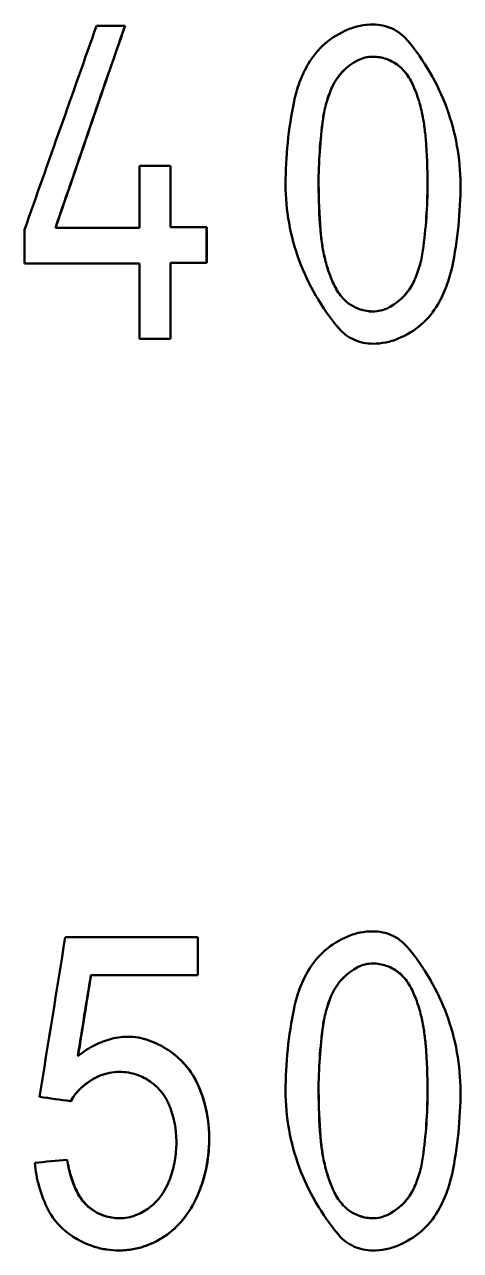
# Model space of a CAD drawing. Header units: millimetres. Extents: x -2015 to 3360, y -4745 to 2376.
# Drawn here: x 921.96 to 926.76, y 1757.69 to 1771.18 of the extents above; entities that cross this region are included whole.
import ezdxf

# ---------------------------------------------------------------- set-up
doc = ezdxf.new("R2010")
doc.units = ezdxf.units.MM
doc.header["$LTSCALE"] = 8
doc.layers.add('Visible (ISO)', color=7, linetype='Continuous', lineweight=50)

msp = doc.modelspace()

# ---------------------------------------------------------------- linework, layer by layer
at = {"layer": 'Visible (ISO)'}
for p, q in [((923.067, 1771.164), (922.755, 1771.164)), ((923.068, 1771.164), (923.067, 1771.164)), ((925.795, 1771.178), (925.795, 1771.178)), ((923.567, 1769.622), (923.228, 1769.622)), ((923.228, 1768.94), (923.228, 1769.622)), ((923.568, 1769.622), (923.567, 1769.622)), ((923.567, 1769.622), (923.567, 1768.947)), ((923.568, 1769.622), (923.568, 1768.947)), ((921.962, 1768.548), (921.962, 1768.918)), ((923.228, 1768.94), (922.302, 1768.94)), ((923.965, 1768.947), (923.567, 1768.947)), ((923.966, 1768.947), (923.965, 1768.947)), ((923.965, 1768.947), (923.965, 1768.555)), ((923.966, 1768.947), (923.966, 1768.555)), ((921.962, 1768.548), (923.228, 1768.548)), ((923.228, 1767.72), (923.228, 1768.548)), ((923.567, 1768.555), (923.965, 1768.555)), ((923.567, 1768.555), (923.567, 1767.72)), ((923.568, 1768.555), (923.568, 1767.72)), ((923.966, 1768.555), (923.965, 1768.555)), ((923.228, 1767.72), (923.567, 1767.72)), ((923.568, 1767.72), (923.567, 1767.72)), ((925.795, 1761.199), (925.795, 1761.199)), ((923.868, 1761.135), (922.411, 1761.135)), ((923.868, 1761.135), (923.868, 1760.716)), ((923.869, 1761.135), (923.868, 1761.135)), ((923.869, 1761.135), (923.869, 1760.716)), ((922.692, 1760.716), (923.868, 1760.716)), ((923.869, 1760.716), (923.868, 1760.716)), ((923.096, 1760.039), (923.095, 1760.039)), ((922.47, 1759.33), (922.469, 1759.33)), ((922.433, 1758.686), (922.431, 1758.686)), ((923.004, 1757.687), (923.002, 1757.687))]:
    msp.add_line(p, q, dxfattribs=at)
for centre, major_axis, ratio, start_param, end_param in [((919.912, 1769.418), (0.006, 6.485), 0.999795, 4.713418, 4.790933), ((919.908, 1769.418), (0.006, 6.488), 0.999795, 4.713418, 4.790893), ((931.405, 1769.419), (-0.003, -6.213), 0.999215, 4.712978, 4.793217), ((931.409, 1769.419), (-0.003, -6.216), 0.999215, 4.712978, 4.793175), ((925.778, 1768.306), (-0.354, 0.04), 0.799462, 1.307883, 1.709568), ((925.778, 1768.306), (-0.354, 0.04), 0.800062, 1.308109, 1.709422), ((1064.669, 1760.256), (122.083, 732.151), 0.189328, 1.601156, 1.603555), ((1051.836, 1760.271), (-121.801, -733.724), 0.171456, 4.740237, 4.74145), ((1051.901, 1760.271), (-121.799, -734.092), 0.171458, 4.740223, 4.741433), ((919.912, 1759.44), (0.006, 6.485), 0.999795, 4.713418, 4.790933), ((919.908, 1759.44), (0.006, 6.488), 0.999795, 4.713418, 4.790893), ((931.405, 1759.441), (-0.003, -6.213), 0.999215, 4.712978, 4.793217), ((931.409, 1759.441), (-0.003, -6.216), 0.999215, 4.712978, 4.793175), ((926.053, 1759.354), (-19.547, 2.622), 0.025772, 1.372128, 1.389854), ((926.015, 1758.669), (19.444, 1.746), 0.017562, 1.754578, 1.773255), ((922.989, 1758.388), (-0.423, 0.046), 0.810114, 1.308881, 1.70139), ((922.989, 1758.388), (-0.423, 0.046), 0.810114, 1.703178, 1.705013), ((925.778, 1758.328), (-0.354, 0.04), 0.799462, 1.307883, 1.709568), ((925.778, 1758.328), (-0.354, 0.04), 0.800062, 1.308109, 1.709422)]:
    msp.add_ellipse(centre, major_axis=major_axis, ratio=ratio, start_param=start_param, end_param=end_param, dxfattribs=at)
for points in [[(921.962, 1768.918), (922.226, 1769.667), (922.49, 1770.415), (922.755, 1771.164)], [(925.631, 1770.785), (925.504, 1770.72), (925.402, 1770.614), (925.346, 1770.49)], [(925.632, 1770.785), (925.504, 1770.72), (925.402, 1770.614), (925.346, 1770.49)], [(926.128, 1770.677), (926.088, 1770.721), (926.039, 1770.756), (925.984, 1770.781)], [(925.984, 1768.071), (926.099, 1768.136), (926.191, 1768.234), (926.243, 1768.347)], [(925.465, 1768.165), (925.515, 1768.11), (925.582, 1768.067), (925.656, 1768.042)], [(925.631, 1760.807), (925.504, 1760.742), (925.402, 1760.636), (925.346, 1760.511)], [(925.632, 1760.807), (925.504, 1760.742), (925.402, 1760.636), (925.346, 1760.511)], [(926.128, 1760.699), (926.088, 1760.742), (926.039, 1760.778), (925.984, 1760.803)], [(923.33, 1759.999), (923.483, 1759.945), (923.621, 1759.852), (923.725, 1759.734)], [(923.331, 1759.999), (923.484, 1759.945), (923.622, 1759.852), (923.726, 1759.734)], [(923.725, 1759.734), (923.79, 1759.661), (923.842, 1759.578), (923.879, 1759.489)], [(923.726, 1759.734), (923.791, 1759.661), (923.843, 1759.578), (923.88, 1759.489)], [(922.795, 1759.611), (922.658, 1759.554), (922.542, 1759.453), (922.47, 1759.33)], [(923.88, 1759.489), (923.956, 1759.308), (923.995, 1759.114), (923.995, 1758.92)], [(923.995, 1758.92), (923.995, 1758.722), (923.958, 1758.523), (923.885, 1758.337)], [(923.884, 1758.337), (923.843, 1758.234), (923.788, 1758.136), (923.72, 1758.047)], [(923.885, 1758.337), (923.844, 1758.234), (923.789, 1758.136), (923.721, 1758.047)], [(925.984, 1758.093), (926.099, 1758.158), (926.191, 1758.255), (926.243, 1758.369)], [(922.632, 1758.201), (922.689, 1758.142), (922.762, 1758.095), (922.843, 1758.068)], [(922.377, 1757.931), (922.314, 1757.989), (922.262, 1758.058), (922.224, 1758.133)], [(925.465, 1758.187), (925.515, 1758.132), (925.582, 1758.089), (925.656, 1758.064)], [(922.732, 1757.728), (922.599, 1757.769), (922.477, 1757.839), (922.377, 1757.931)], [(923.72, 1758.047), (923.615, 1757.909), (923.466, 1757.801), (923.298, 1757.739)], [(923.721, 1758.047), (923.616, 1757.909), (923.468, 1757.801), (923.299, 1757.739)]]:
    msp.add_open_spline(points, degree=3, dxfattribs=at)
for points, knots in [([(923.067, 1771.164), (922.939, 1770.793), (922.811, 1770.422), (922.556, 1769.681), (922.429, 1769.31), (922.302, 1768.94)], [0, 0, 0, 0, 0.1178193, 0.1178193, 0.2356385, 0.2356385, 0.2356385, 0.2356385]), ([(923.068, 1771.164), (922.94, 1770.793), (922.813, 1770.422), (922.558, 1769.681), (922.431, 1769.31), (922.303, 1768.94)], [0, 0, 0, 0, 0.1177992, 0.1177992, 0.2355983, 0.2355983, 0.2355983, 0.2355983]), ([(925.519, 1771.122), (925.562, 1771.141), (925.608, 1771.154), (925.7, 1771.173), (925.747, 1771.178), (925.795, 1771.178)], [0, 0, 0, 0, 0.014091, 0.014091, 0.02827231, 0.02827231, 0.02827231, 0.02827231]), ([(925.795, 1771.178), (925.831, 1771.178), (925.867, 1771.174), (925.938, 1771.159), (925.972, 1771.147), (926.037, 1771.118), (926.068, 1771.1), (926.124, 1771.057), (926.15, 1771.033), (926.172, 1771.006)], [0, 0, 0, 0, 0.01087225, 0.01087225, 0.02166283, 0.02166283, 0.03231179, 0.03231179, 0.04278236, 0.04278236, 0.04278236, 0.04278236]), ([(925.083, 1770.743), (925.131, 1770.827), (925.194, 1770.902), (925.342, 1771.031), (925.427, 1771.084), (925.519, 1771.122)], [0, 0, 0, 0, 0.02907119, 0.02907119, 0.05883924, 0.05883924, 0.05883924, 0.05883924]), ([(926.172, 1771.006), (926.266, 1770.894), (926.35, 1770.774), (926.496, 1770.523), (926.557, 1770.393), (926.657, 1770.123), (926.694, 1769.985), (926.745, 1769.704), (926.758, 1769.562), (926.758, 1769.419)], [0, 0, 0, 0, 0.043807, 0.043807, 0.0870851, 0.0870851, 0.1299533, 0.1299533, 0.172765, 0.172765, 0.172765, 0.172765]), ([(925.792, 1770.823), (925.764, 1770.823), (925.736, 1770.82), (925.682, 1770.807), (925.656, 1770.797), (925.631, 1770.785)], [0, 0, 0, 0, 0.00835341, 0.00835341, 0.01663391, 0.01663391, 0.01663391, 0.01663391]), ([(925.792, 1770.823), (925.764, 1770.823), (925.736, 1770.82), (925.682, 1770.807), (925.656, 1770.797), (925.632, 1770.785)], [0, 0, 0, 0, 0.00834912, 0.00834912, 0.01662582, 0.01662582, 0.01662582, 0.01662582]), ([(925.94, 1770.799), (925.916, 1770.807), (925.892, 1770.813), (925.842, 1770.821), (925.817, 1770.823), (925.792, 1770.823)], [0, 0, 0, 0, 0.00749917, 0.00749917, 0.01503178, 0.01503178, 0.01503178, 0.01503178]), ([(926.128, 1770.677), (926.103, 1770.705), (926.074, 1770.729), (926.01, 1770.77), (925.976, 1770.787), (925.94, 1770.799)], [0, 0, 0, 0, 0.01121573, 0.01121573, 0.02263574, 0.02263574, 0.02263574, 0.02263574]), ([(924.927, 1770.332), (924.942, 1770.404), (924.963, 1770.474), (925.015, 1770.612), (925.046, 1770.678), (925.083, 1770.743)], [0, 0, 0, 0, 0.02195878, 0.02195878, 0.04409052, 0.04409052, 0.04409052, 0.04409052]), ([(926.22, 1770.543), (926.208, 1770.567), (926.194, 1770.591), (926.164, 1770.636), (926.147, 1770.657), (926.128, 1770.677)], [0, 0, 0, 0, 0.00814539, 0.00814539, 0.01637582, 0.01637582, 0.01637582, 0.01637582]), ([(926.22, 1770.543), (926.208, 1770.567), (926.194, 1770.591), (926.164, 1770.636), (926.146, 1770.657), (926.128, 1770.677)], [0, 0, 0, 0, 0.00814431, 0.00814431, 0.0163731, 0.0163731, 0.0163731, 0.0163731]), ([(925.346, 1770.49), (925.321, 1770.434), (925.3, 1770.377), (925.267, 1770.261), (925.254, 1770.201), (925.246, 1770.142)], [0, 0, 0, 0, 0.0182188, 0.0182188, 0.03633571, 0.03633571, 0.03633571, 0.03633571]), ([(925.346, 1770.49), (925.322, 1770.434), (925.301, 1770.377), (925.267, 1770.261), (925.255, 1770.201), (925.247, 1770.142)], [0, 0, 0, 0, 0.01821749, 0.01821749, 0.03633384, 0.03633384, 0.03633384, 0.03633384]), ([(926.328, 1770.234), (926.316, 1770.287), (926.301, 1770.34), (926.265, 1770.443), (926.244, 1770.493), (926.22, 1770.543)], [0, 0, 0, 0, 0.01633595, 0.01633595, 0.03276173, 0.03276173, 0.03276173, 0.03276173]), ([(926.328, 1770.234), (926.316, 1770.287), (926.301, 1770.34), (926.265, 1770.443), (926.244, 1770.493), (926.22, 1770.543)], [0, 0, 0, 0, 0.01633527, 0.01633527, 0.03275973, 0.03275973, 0.03275973, 0.03275973]), ([(924.834, 1769.419), (924.834, 1769.572), (924.842, 1769.725), (924.873, 1770.03), (924.896, 1770.182), (924.927, 1770.332)], [0, 0, 0, 0, 0.04594796, 0.04594796, 0.09196619, 0.09196619, 0.09196619, 0.09196619]), ([(926.375, 1769.921), (926.371, 1769.974), (926.365, 1770.026), (926.35, 1770.131), (926.34, 1770.183), (926.328, 1770.234)], [0, 0, 0, 0, 0.01585173, 0.01585173, 0.03170337, 0.03170337, 0.03170337, 0.03170337]), ([(926.375, 1769.921), (926.371, 1769.974), (926.365, 1770.026), (926.349, 1770.131), (926.34, 1770.183), (926.328, 1770.234)], [0, 0, 0, 0, 0.01585153, 0.01585153, 0.03170296, 0.03170296, 0.03170296, 0.03170296]), ([(925.246, 1770.142), (925.23, 1770.022), (925.217, 1769.902), (925.201, 1769.66), (925.197, 1769.54), (925.197, 1769.419)], [0, 0, 0, 0, 0.0362469, 0.0362469, 0.07249386, 0.07249386, 0.07249386, 0.07249386]), ([(925.247, 1770.142), (925.23, 1770.022), (925.218, 1769.902), (925.201, 1769.66), (925.197, 1769.54), (925.197, 1769.419)], [0, 0, 0, 0, 0.03624663, 0.03624663, 0.07249332, 0.07249332, 0.07249332, 0.07249332]), ([(925.418, 1767.836), (925.325, 1767.948), (925.241, 1768.067), (925.096, 1768.318), (925.034, 1768.448), (924.935, 1768.716), (924.897, 1768.854), (924.847, 1769.135), (924.834, 1769.277), (924.834, 1769.419)], [0, 0, 0, 0, 0.0436851, 0.0436851, 0.0868429, 0.0868429, 0.129592, 0.129592, 0.1722832, 0.1722832, 0.1722832, 0.1722832]), ([(926.345, 1768.692), (926.361, 1768.812), (926.374, 1768.933), (926.391, 1769.176), (926.395, 1769.297), (926.395, 1769.419)], [0, 0, 0, 0, 0.0364797, 0.0364797, 0.07295946, 0.07295946, 0.07295946, 0.07295946]), ([(926.345, 1768.692), (926.361, 1768.812), (926.374, 1768.933), (926.39, 1769.176), (926.395, 1769.297), (926.395, 1769.419)], [0, 0, 0, 0, 0.03647941, 0.03647941, 0.0729589, 0.0729589, 0.0729589, 0.0729589]), ([(926.758, 1769.419), (926.758, 1769.266), (926.75, 1769.113), (926.719, 1768.808), (926.696, 1768.656), (926.665, 1768.506)], [0, 0, 0, 0, 0.04591624, 0.04591624, 0.09190288, 0.09190288, 0.09190288, 0.09190288]), ([(925.217, 1768.921), (925.221, 1768.869), (925.227, 1768.816), (925.243, 1768.713), (925.253, 1768.661), (925.264, 1768.61)], [0, 0, 0, 0, 0.01574971, 0.01574971, 0.03149932, 0.03149932, 0.03149932, 0.03149932]), ([(925.217, 1768.921), (925.222, 1768.869), (925.228, 1768.816), (925.243, 1768.713), (925.253, 1768.661), (925.265, 1768.61)], [0, 0, 0, 0, 0.0157495, 0.0157495, 0.0314989, 0.0314989, 0.0314989, 0.0314989]), ([(925.264, 1768.61), (925.276, 1768.557), (925.291, 1768.504), (925.328, 1768.401), (925.349, 1768.35), (925.373, 1768.301)], [0, 0, 0, 0, 0.01636565, 0.01636565, 0.03281947, 0.03281947, 0.03281947, 0.03281947]), ([(925.265, 1768.61), (925.277, 1768.557), (925.292, 1768.504), (925.328, 1768.401), (925.349, 1768.35), (925.373, 1768.301)], [0, 0, 0, 0, 0.01636497, 0.01636497, 0.03281748, 0.03281748, 0.03281748, 0.03281748]), ([(926.243, 1768.347), (926.269, 1768.402), (926.29, 1768.459), (926.324, 1768.574), (926.336, 1768.632), (926.345, 1768.692)], [0, 0, 0, 0, 0.01805894, 0.01805894, 0.03601173, 0.03601173, 0.03601173, 0.03601173]), ([(926.244, 1768.347), (926.269, 1768.402), (926.29, 1768.459), (926.324, 1768.574), (926.337, 1768.632), (926.345, 1768.692)], [0, 0, 0, 0, 0.0180603, 0.0180603, 0.03601367, 0.03601367, 0.03601367, 0.03601367]), ([(926.665, 1768.506), (926.65, 1768.435), (926.629, 1768.365), (926.577, 1768.228), (926.546, 1768.161), (926.509, 1768.098)], [0, 0, 0, 0, 0.02187074, 0.02187074, 0.0439155, 0.0439155, 0.0439155, 0.0439155]), ([(925.958, 1768.058), (926.02, 1768.089), (926.078, 1768.131), (926.175, 1768.229), (926.215, 1768.285), (926.244, 1768.347)], [0, 0, 0, 0, 0.02103243, 0.02103243, 0.04155381, 0.04155381, 0.04155381, 0.04155381]), ([(925.373, 1768.301), (925.385, 1768.276), (925.398, 1768.253), (925.429, 1768.207), (925.446, 1768.186), (925.465, 1768.165)], [0, 0, 0, 0, 0.00816866, 0.00816866, 0.016422, 0.016422, 0.016422, 0.016422]), ([(925.373, 1768.301), (925.385, 1768.276), (925.399, 1768.253), (925.429, 1768.207), (925.446, 1768.186), (925.465, 1768.165)], [0, 0, 0, 0, 0.00816759, 0.00816759, 0.01641929, 0.01641929, 0.01641929, 0.01641929]), ([(925.465, 1768.165), (925.49, 1768.137), (925.519, 1768.113), (925.584, 1768.072), (925.619, 1768.055), (925.655, 1768.042)], [0, 0, 0, 0, 0.01135824, 0.01135824, 0.0229261, 0.0229261, 0.0229261, 0.0229261]), ([(925.796, 1768.02), (925.824, 1768.02), (925.852, 1768.023), (925.906, 1768.036), (925.933, 1768.045), (925.958, 1768.058)], [0, 0, 0, 0, 0.00840975, 0.00840975, 0.01674845, 0.01674845, 0.01674845, 0.01674845]), ([(926.509, 1768.098), (926.461, 1768.014), (926.398, 1767.939), (926.25, 1767.811), (926.165, 1767.759), (926.073, 1767.721)], [0, 0, 0, 0, 0.02895113, 0.02895113, 0.05859624, 0.05859624, 0.05859624, 0.05859624]), ([(925.795, 1767.665), (925.759, 1767.665), (925.722, 1767.669), (925.652, 1767.684), (925.618, 1767.695), (925.553, 1767.725), (925.522, 1767.743), (925.466, 1767.785), (925.44, 1767.809), (925.418, 1767.836)], [0, 0, 0, 0, 0.01084531, 0.01084531, 0.02160922, 0.02160922, 0.03223192, 0.03223192, 0.04267677, 0.04267677, 0.04267677, 0.04267677]), ([(926.073, 1767.721), (926.029, 1767.702), (925.984, 1767.689), (925.89, 1767.67), (925.842, 1767.665), (925.795, 1767.665)], [0, 0, 0, 0, 0.0142434, 0.0142434, 0.02857688, 0.02857688, 0.02857688, 0.02857688]), ([(925.519, 1761.144), (925.562, 1761.163), (925.608, 1761.176), (925.7, 1761.195), (925.747, 1761.199), (925.795, 1761.199)], [0, 0, 0, 0, 0.014091, 0.014091, 0.02827231, 0.02827231, 0.02827231, 0.02827231]), ([(925.795, 1761.199), (925.831, 1761.199), (925.867, 1761.196), (925.938, 1761.18), (925.972, 1761.169), (926.037, 1761.14), (926.068, 1761.121), (926.124, 1761.079), (926.15, 1761.055), (926.172, 1761.028)], [0, 0, 0, 0, 0.01087225, 0.01087225, 0.02166283, 0.02166283, 0.03231179, 0.03231179, 0.04278236, 0.04278236, 0.04278236, 0.04278236]), ([(925.083, 1760.764), (925.131, 1760.849), (925.194, 1760.924), (925.342, 1761.053), (925.427, 1761.106), (925.519, 1761.144)], [0, 0, 0, 0, 0.02907119, 0.02907119, 0.05883924, 0.05883924, 0.05883924, 0.05883924]), ([(926.172, 1761.028), (926.266, 1760.916), (926.35, 1760.796), (926.496, 1760.545), (926.557, 1760.415), (926.657, 1760.145), (926.694, 1760.007), (926.745, 1759.726), (926.758, 1759.583), (926.758, 1759.441)], [0, 0, 0, 0, 0.043807, 0.043807, 0.0870851, 0.0870851, 0.1299533, 0.1299533, 0.172765, 0.172765, 0.172765, 0.172765]), ([(924.927, 1760.354), (924.942, 1760.426), (924.963, 1760.496), (925.015, 1760.634), (925.046, 1760.7), (925.083, 1760.764)], [0, 0, 0, 0, 0.02195878, 0.02195878, 0.04409052, 0.04409052, 0.04409052, 0.04409052]), ([(925.792, 1760.845), (925.764, 1760.845), (925.736, 1760.842), (925.682, 1760.829), (925.656, 1760.819), (925.631, 1760.807)], [0, 0, 0, 0, 0.00835341, 0.00835341, 0.01663391, 0.01663391, 0.01663391, 0.01663391]), ([(925.792, 1760.845), (925.764, 1760.845), (925.736, 1760.842), (925.682, 1760.829), (925.656, 1760.819), (925.632, 1760.807)], [0, 0, 0, 0, 0.00834912, 0.00834912, 0.01662582, 0.01662582, 0.01662582, 0.01662582]), ([(925.94, 1760.821), (925.916, 1760.829), (925.892, 1760.835), (925.842, 1760.843), (925.817, 1760.845), (925.792, 1760.845)], [0, 0, 0, 0, 0.00749917, 0.00749917, 0.01503178, 0.01503178, 0.01503178, 0.01503178]), ([(926.128, 1760.699), (926.103, 1760.727), (926.074, 1760.751), (926.01, 1760.792), (925.976, 1760.809), (925.94, 1760.821)], [0, 0, 0, 0, 0.01121573, 0.01121573, 0.02263574, 0.02263574, 0.02263574, 0.02263574]), ([(926.22, 1760.565), (926.208, 1760.589), (926.194, 1760.612), (926.164, 1760.658), (926.147, 1760.679), (926.128, 1760.699)], [0, 0, 0, 0, 0.00814539, 0.00814539, 0.01637582, 0.01637582, 0.01637582, 0.01637582]), ([(926.22, 1760.565), (926.208, 1760.589), (926.194, 1760.612), (926.164, 1760.658), (926.146, 1760.679), (926.128, 1760.699)], [0, 0, 0, 0, 0.00814431, 0.00814431, 0.0163731, 0.0163731, 0.0163731, 0.0163731]), ([(925.346, 1760.511), (925.321, 1760.456), (925.3, 1760.399), (925.267, 1760.282), (925.254, 1760.223), (925.246, 1760.163)], [0, 0, 0, 0, 0.0182188, 0.0182188, 0.03633571, 0.03633571, 0.03633571, 0.03633571]), ([(925.346, 1760.511), (925.322, 1760.456), (925.301, 1760.399), (925.267, 1760.282), (925.255, 1760.223), (925.247, 1760.163)], [0, 0, 0, 0, 0.01821749, 0.01821749, 0.03633384, 0.03633384, 0.03633384, 0.03633384]), ([(926.328, 1760.256), (926.316, 1760.309), (926.301, 1760.362), (926.265, 1760.465), (926.244, 1760.515), (926.22, 1760.565)], [0, 0, 0, 0, 0.01633595, 0.01633595, 0.03276173, 0.03276173, 0.03276173, 0.03276173]), ([(926.328, 1760.256), (926.316, 1760.309), (926.301, 1760.362), (926.265, 1760.465), (926.244, 1760.515), (926.22, 1760.565)], [0, 0, 0, 0, 0.01633527, 0.01633527, 0.03275973, 0.03275973, 0.03275973, 0.03275973]), ([(924.834, 1759.441), (924.834, 1759.594), (924.842, 1759.747), (924.873, 1760.052), (924.896, 1760.204), (924.927, 1760.354)], [0, 0, 0, 0, 0.04594796, 0.04594796, 0.09196619, 0.09196619, 0.09196619, 0.09196619]), ([(926.375, 1759.943), (926.371, 1759.996), (926.365, 1760.048), (926.35, 1760.153), (926.34, 1760.205), (926.328, 1760.256)], [0, 0, 0, 0, 0.01585173, 0.01585173, 0.03170337, 0.03170337, 0.03170337, 0.03170337]), ([(926.375, 1759.943), (926.371, 1759.996), (926.365, 1760.048), (926.349, 1760.153), (926.34, 1760.205), (926.328, 1760.256)], [0, 0, 0, 0, 0.01585153, 0.01585153, 0.03170296, 0.03170296, 0.03170296, 0.03170296]), ([(925.246, 1760.163), (925.23, 1760.044), (925.217, 1759.924), (925.201, 1759.682), (925.197, 1759.562), (925.197, 1759.441)], [0, 0, 0, 0, 0.0362469, 0.0362469, 0.07249386, 0.07249386, 0.07249386, 0.07249386]), ([(925.247, 1760.163), (925.23, 1760.044), (925.218, 1759.924), (925.201, 1759.682), (925.197, 1759.562), (925.197, 1759.441)], [0, 0, 0, 0, 0.03624663, 0.03624663, 0.07249332, 0.07249332, 0.07249332, 0.07249332]), ([(922.549, 1759.826), (922.6, 1759.867), (922.655, 1759.904), (922.771, 1759.965), (922.833, 1759.991), (922.896, 1760.01)], [0, 0, 0, 0, 0.01987928, 0.01987928, 0.04001676, 0.04001676, 0.04001676, 0.04001676]), ([(922.896, 1760.01), (922.928, 1760.02), (922.961, 1760.027), (923.028, 1760.037), (923.061, 1760.039), (923.095, 1760.039)], [0, 0, 0, 0, 0.01016756, 0.01016756, 0.02037154, 0.02037154, 0.02037154, 0.02037154]), ([(923.095, 1760.039), (923.135, 1760.039), (923.175, 1760.036), (923.254, 1760.023), (923.292, 1760.012), (923.33, 1759.999)], [0, 0, 0, 0, 0.01212028, 0.01212028, 0.02418343, 0.02418343, 0.02418343, 0.02418343]), ([(923.096, 1760.039), (923.136, 1760.039), (923.176, 1760.036), (923.255, 1760.023), (923.294, 1760.012), (923.331, 1759.999)], [0, 0, 0, 0, 0.01211384, 0.01211384, 0.02417091, 0.02417091, 0.02417091, 0.02417091]), ([(922.793, 1759.611), (922.725, 1759.583), (922.662, 1759.543), (922.552, 1759.448), (922.505, 1759.392), (922.469, 1759.33)], [0, 0, 0, 0, 0.02230603, 0.02230603, 0.04408579, 0.04408579, 0.04408579, 0.04408579]), ([(923.004, 1759.653), (922.968, 1759.653), (922.932, 1759.649), (922.861, 1759.635), (922.826, 1759.625), (922.793, 1759.611)], [0, 0, 0, 0, 0.01099157, 0.01099157, 0.02191554, 0.02191554, 0.02191554, 0.02191554]), ([(923.004, 1759.653), (922.968, 1759.653), (922.933, 1759.649), (922.862, 1759.635), (922.828, 1759.625), (922.795, 1759.611)], [0.00015576, 0.00015576, 0.00015576, 0.00015576, 0.0109858, 0.0109858, 0.02190444, 0.02190444, 0.02190444, 0.02190444]), ([(923.203, 1759.619), (923.171, 1759.63), (923.139, 1759.638), (923.072, 1759.65), (923.038, 1759.653), (923.004, 1759.653)], [0, 0, 0, 0, 0.01023707, 0.01023707, 0.02052272, 0.02052272, 0.02052272, 0.02052272]), ([(923.457, 1759.445), (923.424, 1759.484), (923.385, 1759.519), (923.3, 1759.577), (923.252, 1759.601), (923.203, 1759.619)], [0, 0, 0, 0, 0.01549406, 0.01549406, 0.0312874, 0.0312874, 0.0312874, 0.0312874]), ([(923.558, 1759.276), (923.546, 1759.306), (923.532, 1759.336), (923.498, 1759.393), (923.478, 1759.42), (923.457, 1759.445)], [0, 0, 0, 0, 0.00985371, 0.00985371, 0.0198183, 0.0198183, 0.0198183, 0.0198183]), ([(923.994, 1758.92), (923.994, 1759.059), (923.974, 1759.198), (923.919, 1759.385), (923.901, 1759.438), (923.879, 1759.489)], [-0.05855702, -0.05855702, -0.05855702, -0.05855702, -0.01678753, -0.01678753, 0, 0, 0, 0]), ([(925.418, 1757.858), (925.325, 1757.97), (925.241, 1758.089), (925.096, 1758.339), (925.034, 1758.47), (924.935, 1758.738), (924.897, 1758.876), (924.847, 1759.156), (924.834, 1759.299), (924.834, 1759.441)], [0, 0, 0, 0, 0.0436851, 0.0436851, 0.0868429, 0.0868429, 0.129592, 0.129592, 0.1722832, 0.1722832, 0.1722832, 0.1722832]), ([(926.345, 1758.714), (926.361, 1758.834), (926.374, 1758.955), (926.391, 1759.198), (926.395, 1759.319), (926.395, 1759.441)], [0, 0, 0, 0, 0.0364797, 0.0364797, 0.07295946, 0.07295946, 0.07295946, 0.07295946]), ([(926.345, 1758.714), (926.361, 1758.834), (926.374, 1758.955), (926.39, 1759.198), (926.395, 1759.319), (926.395, 1759.441)], [0, 0, 0, 0, 0.03647941, 0.03647941, 0.0729589, 0.0729589, 0.0729589, 0.0729589]), ([(926.758, 1759.441), (926.758, 1759.288), (926.75, 1759.135), (926.719, 1758.83), (926.696, 1758.678), (926.665, 1758.528)], [0, 0, 0, 0, 0.04591624, 0.04591624, 0.09190288, 0.09190288, 0.09190288, 0.09190288]), ([(923.633, 1758.877), (923.633, 1758.945), (923.627, 1759.013), (923.602, 1759.147), (923.583, 1759.212), (923.558, 1759.276)], [0, 0, 0, 0, 0.02035821, 0.02035821, 0.04081897, 0.04081897, 0.04081897, 0.04081897]), ([(923.563, 1758.479), (923.586, 1758.543), (923.604, 1758.609), (923.627, 1758.742), (923.633, 1758.81), (923.633, 1758.877)], [0, 0, 0, 0, 0.02037124, 0.02037124, 0.04065262, 0.04065262, 0.04065262, 0.04065262]), ([(923.994, 1758.92), (923.994, 1758.793), (923.979, 1758.666), (923.931, 1758.472), (923.91, 1758.404), (923.884, 1758.337)], [0, 0, 0, 0, 0.03815655, 0.03815655, 0.05968687, 0.05968687, 0.05968687, 0.05968687]), ([(925.217, 1758.943), (925.221, 1758.89), (925.227, 1758.838), (925.243, 1758.735), (925.253, 1758.683), (925.264, 1758.632)], [0, 0, 0, 0, 0.01574971, 0.01574971, 0.03149932, 0.03149932, 0.03149932, 0.03149932]), ([(925.217, 1758.943), (925.222, 1758.89), (925.228, 1758.838), (925.243, 1758.735), (925.253, 1758.683), (925.265, 1758.632)], [0, 0, 0, 0, 0.0157495, 0.0157495, 0.0314989, 0.0314989, 0.0314989, 0.0314989]), ([(922.224, 1758.133), (922.182, 1758.214), (922.149, 1758.299), (922.099, 1758.473), (922.083, 1758.563), (922.075, 1758.653)], [0, 0, 0, 0, 0.02738672, 0.02738672, 0.05455973, 0.05455973, 0.05455973, 0.05455973]), ([(922.431, 1758.686), (922.44, 1758.627), (922.453, 1758.568), (922.487, 1758.453), (922.509, 1758.397), (922.534, 1758.342)], [0, 0, 0, 0, 0.0179893, 0.0179893, 0.03608938, 0.03608938, 0.03608938, 0.03608938]), ([(922.433, 1758.686), (922.442, 1758.627), (922.455, 1758.568), (922.489, 1758.453), (922.51, 1758.397), (922.536, 1758.342)], [0, 0, 0, 0, 0.01798882, 0.01798882, 0.03608761, 0.03608761, 0.03608761, 0.03608761]), ([(925.264, 1758.632), (925.276, 1758.579), (925.291, 1758.526), (925.328, 1758.423), (925.349, 1758.372), (925.373, 1758.323)], [0, 0, 0, 0, 0.01636565, 0.01636565, 0.03281947, 0.03281947, 0.03281947, 0.03281947]), ([(925.265, 1758.632), (925.277, 1758.579), (925.292, 1758.526), (925.328, 1758.423), (925.349, 1758.372), (925.373, 1758.323)], [0, 0, 0, 0, 0.01636497, 0.01636497, 0.03281748, 0.03281748, 0.03281748, 0.03281748]), ([(926.243, 1758.369), (926.269, 1758.424), (926.29, 1758.481), (926.324, 1758.596), (926.336, 1758.654), (926.345, 1758.714)], [0, 0, 0, 0, 0.01805894, 0.01805894, 0.03601173, 0.03601173, 0.03601173, 0.03601173]), ([(926.244, 1758.369), (926.269, 1758.424), (926.29, 1758.481), (926.324, 1758.596), (926.337, 1758.654), (926.345, 1758.714)], [0, 0, 0, 0, 0.0180603, 0.0180603, 0.03601367, 0.03601367, 0.03601367, 0.03601367]), ([(923.459, 1758.283), (923.481, 1758.314), (923.501, 1758.345), (923.536, 1758.411), (923.551, 1758.445), (923.563, 1758.479)], [0, 0, 0, 0, 0.0111973, 0.0111973, 0.02229695, 0.02229695, 0.02229695, 0.02229695]), ([(926.665, 1758.528), (926.65, 1758.457), (926.629, 1758.387), (926.577, 1758.25), (926.546, 1758.183), (926.509, 1758.12)], [0, 0, 0, 0, 0.02187074, 0.02187074, 0.0439155, 0.0439155, 0.0439155, 0.0439155]), ([(922.534, 1758.342), (922.546, 1758.316), (922.56, 1758.292), (922.592, 1758.245), (922.61, 1758.222), (922.63, 1758.201)], [0, 0, 0, 0, 0.00854627, 0.00854627, 0.0171936, 0.0171936, 0.0171936, 0.0171936]), ([(922.536, 1758.342), (922.548, 1758.316), (922.562, 1758.292), (922.594, 1758.245), (922.612, 1758.222), (922.632, 1758.201)], [0, 0, 0, 0, 0.00854515, 0.00854515, 0.01719068, 0.01719068, 0.01719068, 0.01719068]), ([(925.958, 1758.079), (926.02, 1758.111), (926.078, 1758.152), (926.175, 1758.251), (926.215, 1758.307), (926.244, 1758.369)], [0, 0, 0, 0, 0.02103243, 0.02103243, 0.04155381, 0.04155381, 0.04155381, 0.04155381]), ([(922.63, 1758.201), (922.659, 1758.171), (922.692, 1758.145), (922.763, 1758.1), (922.801, 1758.082), (922.841, 1758.068)], [0, 0, 0, 0, 0.01260666, 0.01260666, 0.02543285, 0.02543285, 0.02543285, 0.02543285]), ([(923.184, 1758.074), (923.239, 1758.095), (923.291, 1758.124), (923.384, 1758.195), (923.426, 1758.236), (923.459, 1758.283)], [0, 0, 0, 0, 0.01785204, 0.01785204, 0.0353245, 0.0353245, 0.0353245, 0.0353245]), ([(925.373, 1758.323), (925.385, 1758.298), (925.398, 1758.275), (925.429, 1758.229), (925.446, 1758.208), (925.465, 1758.187)], [0, 0, 0, 0, 0.00816866, 0.00816866, 0.016422, 0.016422, 0.016422, 0.016422]), ([(925.373, 1758.323), (925.385, 1758.298), (925.399, 1758.275), (925.429, 1758.229), (925.446, 1758.208), (925.465, 1758.187)], [0, 0, 0, 0, 0.00816759, 0.00816759, 0.01641929, 0.01641929, 0.01641929, 0.01641929]), ([(922.841, 1758.068), (922.868, 1758.06), (922.895, 1758.053), (922.95, 1758.044), (922.978, 1758.042), (923.007, 1758.042)], [0, 0, 0, 0, 0.00849385, 0.00849385, 0.01702375, 0.01702375, 0.01702375, 0.01702375]), ([(923.007, 1758.042), (923.037, 1758.042), (923.067, 1758.044), (923.127, 1758.055), (923.156, 1758.063), (923.184, 1758.074)], [0, 0, 0, 0, 0.00918168, 0.00918168, 0.01831465, 0.01831465, 0.01831465, 0.01831465]), ([(925.465, 1758.187), (925.49, 1758.159), (925.519, 1758.135), (925.584, 1758.093), (925.619, 1758.077), (925.655, 1758.064)], [0, 0, 0, 0, 0.01135824, 0.01135824, 0.0229261, 0.0229261, 0.0229261, 0.0229261]), ([(925.796, 1758.042), (925.824, 1758.042), (925.852, 1758.045), (925.906, 1758.058), (925.933, 1758.067), (925.958, 1758.079)], [0, 0, 0, 0, 0.00840975, 0.00840975, 0.01674845, 0.01674845, 0.01674845, 0.01674845]), ([(926.509, 1758.12), (926.461, 1758.036), (926.398, 1757.961), (926.25, 1757.833), (926.165, 1757.781), (926.073, 1757.743)], [0, 0, 0, 0, 0.02895113, 0.02895113, 0.05859624, 0.05859624, 0.05859624, 0.05859624]), ([(925.795, 1757.687), (925.759, 1757.687), (925.722, 1757.691), (925.652, 1757.706), (925.618, 1757.717), (925.553, 1757.747), (925.522, 1757.765), (925.466, 1757.807), (925.44, 1757.831), (925.418, 1757.858)], [0, 0, 0, 0, 0.01084531, 0.01084531, 0.02160922, 0.02160922, 0.03223192, 0.03223192, 0.04267677, 0.04267677, 0.04267677, 0.04267677]), ([(923.002, 1757.687), (922.957, 1757.687), (922.911, 1757.691), (922.821, 1757.704), (922.776, 1757.714), (922.732, 1757.728)], [0, 0, 0, 0, 0.01389529, 0.01389529, 0.02774016, 0.02774016, 0.02774016, 0.02774016]), ([(923.298, 1757.739), (923.251, 1757.722), (923.202, 1757.709), (923.103, 1757.692), (923.053, 1757.687), (923.002, 1757.687)], [0, 0, 0, 0, 0.01519799, 0.01519799, 0.03047147, 0.03047147, 0.03047147, 0.03047147]), ([(923.299, 1757.739), (923.252, 1757.722), (923.204, 1757.709), (923.105, 1757.692), (923.054, 1757.687), (923.004, 1757.687)], [0, 0, 0, 0, 0.0151903, 0.0151903, 0.03045562, 0.03045562, 0.03045562, 0.03045562]), ([(926.073, 1757.743), (926.029, 1757.724), (925.984, 1757.71), (925.89, 1757.692), (925.842, 1757.687), (925.795, 1757.687)], [0, 0, 0, 0, 0.0142434, 0.0142434, 0.02857688, 0.02857688, 0.02857688, 0.02857688])]:
    msp.add_open_spline(points, degree=3, knots=knots, dxfattribs=at)

doc.saveas('drawing.dxf')
